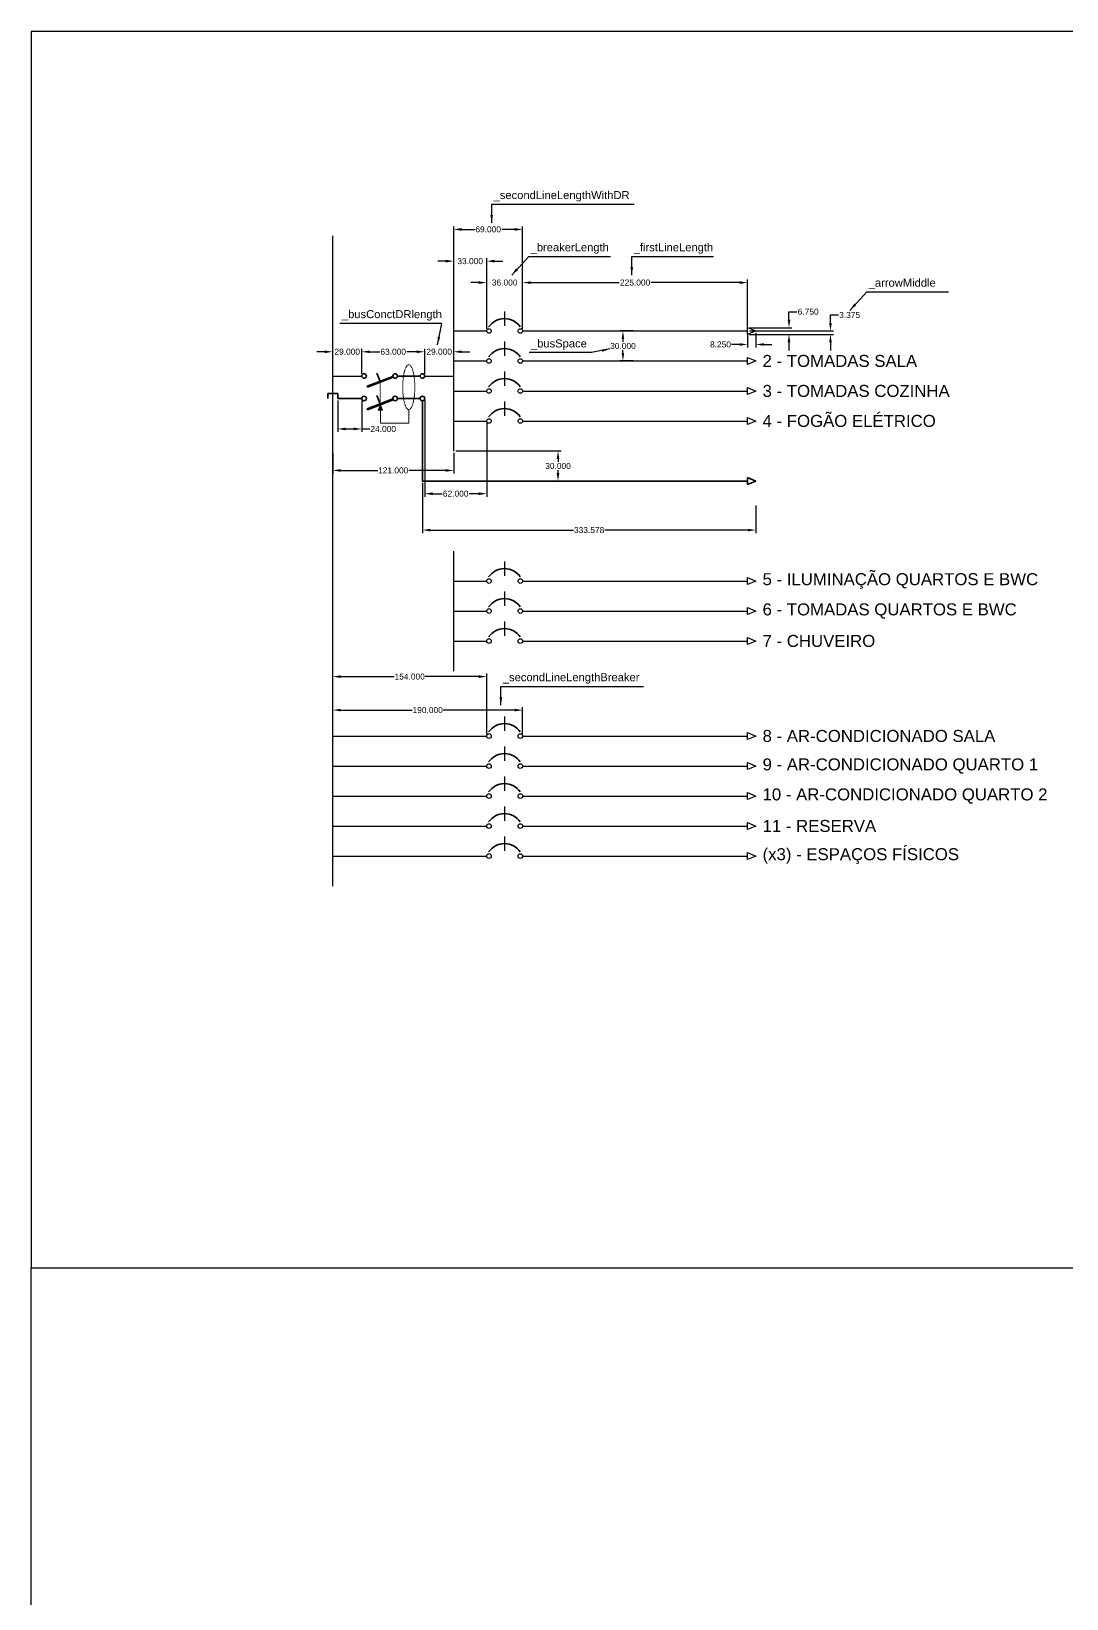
# Model space of a CAD drawing. Header units: inches. Extents: x -1148 to 1199, y -4107 to 2691.
# Drawn here: x -806 to 230, y -1329 to 238 of the extents above; entities that cross this region are included whole.
import ezdxf

# ---------------------------------------------------------------- set-up
doc = ezdxf.new("R2010")
doc.units = ezdxf.units.IN
doc.header["$MEASUREMENT"] = 0
doc.linetypes.add('SOM', pattern=[0.17, 0.07, -0.1])
doc.layers.add('cotas', color=12, linetype='Continuous')
doc.layers.add('VO-Componente', color=7, linetype='Continuous', lineweight=35)
doc.layers.add('VO-Fiação', color=7, linetype='Continuous', lineweight=35)
doc.styles.get("Standard").update_dxf_attribs({"font": 'arial.ttf'})
doc.dimstyles.new('50', dxfattribs={"dimtxt": 6, "dimasz": 8, "dimexe": 3, "dimexo": 2, "dimgap": 1, "dimtad": 0, "dimtih": 1, "dimtoh": 1, "dimdec": 3, "dimzin": 0, "dimdsep": 46, "dimtxsty": 'Standard', "dimcen": 0.09, "dimadec": 0, "dimazin": 0, "dimtfac": 1, "dimtdec": 3, "dimtofl": 0, "dimtmove": 0, "dimatfit": 3, "dimfxl": 1, "dimtolj": 1, "dimtzin": 0, "dimarcsym": 0})

# ---------------------------------------------------------------- blocks, each defined once
blk = doc.blocks.new('*D1')
at = {"layer": 'cotas', "color": 0, "lineweight": -2, "transparency": 16777216}
for p, q in [((-314.5, -59.6), (-314.5, -10.2)), ((-306.5, -13.2), (-217.8, -13.2)), ((-97.5, -13.2), (-186.2, -13.2)), ((-89.5, -59.6), (-89.5, -10.2))]:
    blk.add_line(p, q, dxfattribs=at)
at = {"layer": 'cotas', "color": 0, "transparency": 16777216}
for points in [[(-306.5, -11.9), (-306.5, -14.6), (-314.5, -13.2)], [(-97.5, -11.9), (-97.5, -14.6), (-89.5, -13.2)]]:
    blk.add_solid(points, dxfattribs=at)
at = {"layer": 'Defpoints', "color": 0, "transparency": 16777216}
for p in [(-89.5, -13.2), (-314.5, -61.6), (-89.5, -61.6)]:
    blk.add_point(p, dxfattribs=at)
at = {"layer": 'cotas', "color": 0, "transparency": 16777216, "insert": (-202, -13.2), "char_height": 6, "attachment_point": 5}
blk.add_mtext('\\A1;225.000', dxfattribs=at)
blk = doc.blocks.new('*D2')
at = {"layer": 'cotas', "color": 0, "lineweight": -2, "transparency": 16777216}
for p, q in [((-358.5, -13.2), (-366.5, -13.2)), ((-350.5, -59.6), (-350.5, -10.2)), ((-314.5, -59.6), (-314.5, -10.2)), ((-306.5, -13.2), (-298.5, -13.2))]:
    blk.add_line(p, q, dxfattribs=at)
at = {"layer": 'cotas', "color": 0, "transparency": 16777216}
for points in [[(-358.5, -11.9), (-358.5, -14.6), (-350.5, -13.2)], [(-306.5, -11.9), (-306.5, -14.6), (-314.5, -13.2)]]:
    blk.add_solid(points, dxfattribs=at)
at = {"layer": 'Defpoints', "color": 0, "transparency": 16777216}
for p in [(-350.5, -13.2), (-350.5, -61.6), (-314.5, -61.6)]:
    blk.add_point(p, dxfattribs=at)
at = {"layer": 'cotas', "color": 0, "transparency": 16777216, "insert": (-332.5, -13.2), "char_height": 6, "attachment_point": 5}
blk.add_mtext('\\A1;36.000', dxfattribs=at)
blk = doc.blocks.new('*D3')
at = {"layer": 'cotas', "color": 0, "lineweight": -2, "transparency": 16777216}
for p, q in [((-391.5, 8.2), (-399.5, 8.2)), ((-383.5, -59.6), (-383.5, 11.2)), ((-350.5, -59.6), (-350.5, 11.2)), ((-342.5, 8.2), (-334.5, 8.2))]:
    blk.add_line(p, q, dxfattribs=at)
at = {"layer": 'cotas', "color": 0, "transparency": 16777216}
for points in [[(-391.5, 9.6), (-391.5, 6.9), (-383.5, 8.2)], [(-342.5, 9.6), (-342.5, 6.9), (-350.5, 8.2)]]:
    blk.add_solid(points, dxfattribs=at)
at = {"layer": 'Defpoints', "color": 0, "transparency": 16777216}
for p in [(-383.5, 8.2), (-383.5, -61.6), (-350.5, -61.6)]:
    blk.add_point(p, dxfattribs=at)
at = {"layer": 'cotas', "color": 0, "transparency": 16777216, "insert": (-367, 8.2), "char_height": 6, "attachment_point": 5}
blk.add_mtext('\\A1;33.000', dxfattribs=at)
blk = doc.blocks.new('*D4')
at = {"layer": 'cotas', "color": 0, "lineweight": -2, "transparency": 16777216}
for p, q in [((-97.5, -75.1), (-105.5, -75.1)), ((-89.5, -63.6), (-89.5, -78.1)), ((-81.2, -63.6), (-81.2, -78.1)), ((-73.2, -75.1), (-65.2, -75.1))]:
    blk.add_line(p, q, dxfattribs=at)
at = {"layer": 'cotas', "color": 0, "transparency": 16777216}
for points in [[(-97.5, -73.8), (-97.5, -76.4), (-89.5, -75.1)], [(-73.2, -73.8), (-73.2, -76.4), (-81.2, -75.1)]]:
    blk.add_solid(points, dxfattribs=at)
at = {"layer": 'Defpoints', "color": 0, "transparency": 16777216}
for p in [(-89.5, -61.6), (-81.2, -61.6), (-89.5, -75.1)]:
    blk.add_point(p, dxfattribs=at)
at = {"layer": 'cotas', "color": 0, "transparency": 16777216, "insert": (-116.6, -75.1), "char_height": 6, "attachment_point": 5}
blk.add_mtext('\\A1;8.250', dxfattribs=at)
blk = doc.blocks.new('*D5')
at = {"layer": 'cotas', "color": 0, "lineweight": -2, "transparency": 16777216}
for p, q in [((-48.1, -50.3), (-48.1, -42.3)), ((-48.1, -42.3), (-40.1, -42.3)), ((-87.5, -58.3), (-45.1, -58.3)), ((-87.5, -65), (-45.1, -65)), ((-48.1, -73), (-48.1, -81))]:
    blk.add_line(p, q, dxfattribs=at)
at = {"layer": 'cotas', "color": 0, "transparency": 16777216}
for points in [[(-49.4, -50.3), (-46.7, -50.3), (-48.1, -58.3)], [(-49.4, -73), (-46.7, -73), (-48.1, -65)]]:
    blk.add_solid(points, dxfattribs=at)
at = {"layer": 'Defpoints', "color": 0, "transparency": 16777216}
for p in [(-89.5, -58.3), (-48.1, -58.3), (-89.5, -65)]:
    blk.add_point(p, dxfattribs=at)
at = {"layer": 'cotas', "color": 0, "transparency": 16777216, "insert": (-28.9, -42.3), "char_height": 6, "attachment_point": 5}
blk.add_mtext('\\A1;6.750', dxfattribs=at)
blk = doc.blocks.new('*D6')
at = {"layer": 'cotas', "color": 0, "lineweight": -2, "transparency": 16777216}
for p, q in [((-6.6, -53.6), (-6.6, -45.6)), ((-6.6, -45.6), (1.4, -45.6)), ((-87.5, -61.6), (-3.6, -61.6)), ((-87.5, -65), (-3.6, -65)), ((-6.6, -73), (-6.6, -81))]:
    blk.add_line(p, q, dxfattribs=at)
at = {"layer": 'cotas', "color": 0, "transparency": 16777216}
for points in [[(-7.9, -53.6), (-5.3, -53.6), (-6.6, -61.6)], [(-7.9, -73), (-5.3, -73), (-6.6, -65)]]:
    blk.add_solid(points, dxfattribs=at)
at = {"layer": 'Defpoints', "color": 0, "transparency": 16777216}
for p in [(-89.5, -61.6), (-6.6, -61.6), (-89.5, -65)]:
    blk.add_point(p, dxfattribs=at)
at = {"layer": 'cotas', "color": 0, "transparency": 16777216, "insert": (12.6, -45.6), "char_height": 6, "attachment_point": 5}
blk.add_mtext('\\A1;3.375', dxfattribs=at)
blk = doc.blocks.new('DR')
at = {"layer": 'VO-Componente', "linetype": 'Continuous', "lineweight": 9}
blk.add_hatch(color=256, dxfattribs=at).paths.add_polyline_path([(-39.9, -34), (-42, -28.7), (-44.1, -34)])
at = {"layer": 'VO-Componente', "linetype": 'Continuous'}
for p, q in [((-42.3, -5.4), (-45.6, 3)), ((-24.8, 0), (-2.3, 0)), ((-29.5, -0.4), (-55.2, -10.3)), ((-55.2, -10.3), (-54.8, -11.2)), ((-29.3, -0.9), (-55, -10.7)), ((-29.2, -1.3), (-54.8, -11.2)), ((-29.5, -22.9), (-55.2, -32.8)), ((-29.3, -23.4), (-55, -33.2)), ((-29.2, -23.8), (-54.8, -33.7)), ((-42.3, -27.9), (-45.6, -19.5)), ((-24.8, -22.5), (-2.3, -22.5)), ((-55.2, -32.8), (-54.8, -33.7))]:
    blk.add_line(p, q, dxfattribs=at)
at = {"layer": 'VO-Componente', "linetype": 'SOM', "lineweight": 13}
blk.add_line((-42.3, -27.9), (-42.3, -6.4), dxfattribs=at)
at = {"layer": 'VO-Componente', "linetype": 'Continuous', "lineweight": 9}
for p, q in [((-44.1, -34), (-42, -28.7)), ((-39.9, -34), (-42, -28.7)), ((-39.9, -34), (-44.1, -34)), ((-42, -34), (-42, -47.2)), ((-13.6, -33.8), (-13.6, -47.2)), ((-13.6, -47.2), (-42, -47.2))]:
    blk.add_line(p, q, dxfattribs=at)
at = {"layer": 'VO-Componente', "linetype": 'Continuous'}
for centre in [(-58.3, 0), (-27.2, 0), (0, 0), (-58.3, -22.5), (-27.2, -22.5), (0, -22.5)]:
    blk.add_circle(centre, 2.33, dxfattribs=at)
at = {"layer": 'VO-Componente', "linetype": 'SOM', "lineweight": 13}
blk.add_ellipse((-13.6, -11.2), major_axis=(0, 22.5), ratio=0.268852, dxfattribs=at)
blk = doc.blocks.new('*D10')
at = {"layer": 'cotas', "color": 0, "lineweight": -2, "transparency": 16777216}
for p, q in [((-420.5, -82.4), (-428.5, -82.4)), ((-412.5, -104.6), (-412.5, -79.4)), ((-383.5, -104.6), (-383.5, -79.4)), ((-375.5, -82.4), (-367.5, -82.4))]:
    blk.add_line(p, q, dxfattribs=at)
at = {"layer": 'cotas', "color": 0, "transparency": 16777216}
for points in [[(-420.5, -81.1), (-420.5, -83.7), (-412.5, -82.4)], [(-375.5, -81.1), (-375.5, -83.7), (-383.5, -82.4)]]:
    blk.add_solid(points, dxfattribs=at)
at = {"layer": 'Defpoints', "color": 0, "transparency": 16777216}
for p in [(-383.5, -82.4), (-412.5, -106.6), (-383.5, -106.6)]:
    blk.add_point(p, dxfattribs=at)
at = {"layer": 'cotas', "color": 0, "transparency": 16777216, "insert": (-398, -82.4), "char_height": 6, "attachment_point": 5}
blk.add_mtext('\\A1;29.000', dxfattribs=at)
blk = doc.blocks.new('*D11')
at = {"layer": 'cotas', "color": 0, "lineweight": -2, "transparency": 16777216}
for p, q in [((-512.5, -82.4), (-520.5, -82.4)), ((-504.5, -104.6), (-504.5, -79.4)), ((-475.5, -104.6), (-475.5, -79.4)), ((-467.5, -82.4), (-459.5, -82.4))]:
    blk.add_line(p, q, dxfattribs=at)
at = {"layer": 'cotas', "color": 0, "transparency": 16777216}
for points in [[(-512.5, -81.1), (-512.5, -83.7), (-504.5, -82.4)], [(-467.5, -81.1), (-467.5, -83.7), (-475.5, -82.4)]]:
    blk.add_solid(points, dxfattribs=at)
at = {"layer": 'Defpoints', "color": 0, "transparency": 16777216}
for p in [(-475.5, -82.4), (-504.5, -106.6), (-475.5, -106.6)]:
    blk.add_point(p, dxfattribs=at)
at = {"layer": 'cotas', "color": 0, "transparency": 16777216, "insert": (-490, -82.4), "char_height": 6, "attachment_point": 5}
blk.add_mtext('\\A1;29.000', dxfattribs=at)
blk = doc.blocks.new('*D12')
at = {"layer": 'cotas', "color": 0, "lineweight": -2, "transparency": 16777216}
for p, q in [((-475.5, -104.6), (-475.5, -79.4)), ((-467.5, -82.4), (-457.5, -82.4)), ((-420.5, -82.4), (-430.5, -82.4)), ((-412.5, -104.6), (-412.5, -79.4))]:
    blk.add_line(p, q, dxfattribs=at)
at = {"layer": 'cotas', "color": 0, "transparency": 16777216}
for points in [[(-467.5, -81.1), (-467.5, -83.7), (-475.5, -82.4)], [(-420.5, -81.1), (-420.5, -83.7), (-412.5, -82.4)]]:
    blk.add_solid(points, dxfattribs=at)
at = {"layer": 'Defpoints', "color": 0, "transparency": 16777216}
for p in [(-412.5, -82.4), (-475.5, -106.6), (-412.5, -106.6)]:
    blk.add_point(p, dxfattribs=at)
at = {"layer": 'cotas', "color": 0, "transparency": 16777216, "insert": (-444, -82.4), "char_height": 6, "attachment_point": 5}
blk.add_mtext('\\A1;63.000', dxfattribs=at)
blk = doc.blocks.new('*D13')
at = {"layer": 'cotas', "color": 0, "lineweight": -2, "transparency": 16777216}
for p, q in [((-504.5, -183.6), (-504.5, -204.1)), ((-383.5, -183.6), (-383.5, -204.1)), ((-496.5, -201.1), (-459.5, -201.1)), ((-391.5, -201.1), (-428.5, -201.1))]:
    blk.add_line(p, q, dxfattribs=at)
at = {"layer": 'cotas', "color": 0, "transparency": 16777216}
for points in [[(-496.5, -199.7), (-496.5, -202.4), (-504.5, -201.1)], [(-391.5, -199.7), (-391.5, -202.4), (-383.5, -201.1)]]:
    blk.add_solid(points, dxfattribs=at)
at = {"layer": 'Defpoints', "color": 0, "transparency": 16777216}
for p in [(-504.5, -181.6), (-383.5, -181.6), (-504.5, -201.1)]:
    blk.add_point(p, dxfattribs=at)
at = {"layer": 'cotas', "color": 0, "transparency": 16777216, "insert": (-444, -201.1), "char_height": 6, "attachment_point": 5}
blk.add_mtext('\\A1;121.000', dxfattribs=at)
blk = doc.blocks.new('*D14')
at = {"layer": 'cotas', "color": 0, "lineweight": -2, "transparency": 16777216}
for p, q in [((-204, -61.6), (-217.2, -61.6)), ((-214.2, -69.6), (-214.2, -72.6)), ((-204, -91.6), (-217.2, -91.6)), ((-214.2, -83.6), (-214.2, -80.7))]:
    blk.add_line(p, q, dxfattribs=at)
at = {"layer": 'cotas', "color": 0, "transparency": 16777216}
for points in [[(-215.5, -69.6), (-212.9, -69.6), (-214.2, -61.6)], [(-215.5, -83.6), (-212.9, -83.6), (-214.2, -91.6)]]:
    blk.add_solid(points, dxfattribs=at)
at = {"layer": 'Defpoints', "color": 0, "transparency": 16777216}
for p in [(-202, -61.6), (-214.2, -91.6), (-202, -91.6)]:
    blk.add_point(p, dxfattribs=at)
at = {"layer": 'cotas', "color": 0, "transparency": 16777216, "insert": (-214.2, -76.6), "char_height": 6, "attachment_point": 5}
blk.add_mtext('\\A1;30.000', dxfattribs=at)
blk = doc.blocks.new('*D15')
at = {"layer": 'cotas', "color": 0, "lineweight": -2, "transparency": 16777216}
for p, q in [((-504.5, -464.6), (-504.5, -437.7)), ((-314.5, -464.6), (-314.5, -437.7)), ((-496.5, -440.7), (-425, -440.7)), ((-322.5, -440.7), (-394, -440.7))]:
    blk.add_line(p, q, dxfattribs=at)
at = {"layer": 'cotas', "color": 0, "transparency": 16777216}
for points in [[(-496.5, -439.4), (-496.5, -442), (-504.5, -440.7)], [(-322.5, -439.4), (-322.5, -442), (-314.5, -440.7)]]:
    blk.add_solid(points, dxfattribs=at)
at = {"layer": 'Defpoints', "color": 0, "transparency": 16777216}
for p in [(-504.5, -440.7), (-504.5, -466.6), (-314.5, -466.6)]:
    blk.add_point(p, dxfattribs=at)
at = {"layer": 'cotas', "color": 0, "transparency": 16777216, "insert": (-409.5, -440.7), "char_height": 6, "attachment_point": 5}
blk.add_mtext('\\A1;190.000', dxfattribs=at)
blk = doc.blocks.new('*D16')
at = {"layer": 'cotas', "color": 0, "lineweight": -2, "transparency": 16777216}
for p, q in [((-383.5, -27.9), (-383.5, 43)), ((-375.5, 40), (-362.5, 40)), ((-322.5, 40), (-335.5, 40)), ((-314.5, -27.9), (-314.5, 43))]:
    blk.add_line(p, q, dxfattribs=at)
at = {"layer": 'cotas', "color": 0, "transparency": 16777216}
for points in [[(-375.5, 41.3), (-375.5, 38.6), (-383.5, 40)], [(-322.5, 41.3), (-322.5, 38.6), (-314.5, 40)]]:
    blk.add_solid(points, dxfattribs=at)
at = {"layer": 'Defpoints', "color": 0, "transparency": 16777216}
for p in [(-383.5, 40), (-383.5, -29.9), (-314.5, -29.9)]:
    blk.add_point(p, dxfattribs=at)
at = {"layer": 'cotas', "color": 0, "transparency": 16777216, "insert": (-349, 40), "char_height": 6, "attachment_point": 5}
blk.add_mtext('\\A1;69.000', dxfattribs=at)
blk = doc.blocks.new('*D17')
at = {"layer": 'cotas', "color": 0, "lineweight": -2, "transparency": 16777216}
for p, q in [((-504.5, -464.6), (-504.5, -404.2)), ((-496.5, -407.2), (-443, -407.2)), ((-358.5, -407.2), (-412, -407.2)), ((-350.5, -464.6), (-350.5, -404.2))]:
    blk.add_line(p, q, dxfattribs=at)
at = {"layer": 'cotas', "color": 0, "transparency": 16777216}
for points in [[(-496.5, -405.9), (-496.5, -408.6), (-504.5, -407.2)], [(-358.5, -405.9), (-358.5, -408.6), (-350.5, -407.2)]]:
    blk.add_solid(points, dxfattribs=at)
at = {"layer": 'Defpoints', "color": 0, "transparency": 16777216}
for p in [(-504.5, -407.2), (-504.5, -466.6), (-350.5, -466.6)]:
    blk.add_point(p, dxfattribs=at)
at = {"layer": 'cotas', "color": 0, "transparency": 16777216, "insert": (-427.5, -407.2), "char_height": 6, "attachment_point": 5}
blk.add_mtext('\\A1;154.000', dxfattribs=at)
blk = doc.blocks.new('*D18')
at = {"layer": 'cotas', "color": 0, "lineweight": -2, "transparency": 16777216}
for p, q in [((-412.5, -131.1), (-412.5, -227.3)), ((-350.5, -153.6), (-350.5, -227.3)), ((-404.5, -224.3), (-395, -224.3)), ((-358.5, -224.3), (-368, -224.3))]:
    blk.add_line(p, q, dxfattribs=at)
at = {"layer": 'cotas', "color": 0, "transparency": 16777216}
for points in [[(-404.5, -223), (-404.5, -225.7), (-412.5, -224.3)], [(-358.5, -223), (-358.5, -225.7), (-350.5, -224.3)]]:
    blk.add_solid(points, dxfattribs=at)
at = {"layer": 'Defpoints', "color": 0, "transparency": 16777216}
for p in [(-412.5, -129.1), (-350.5, -151.6), (-412.5, -224.3)]:
    blk.add_point(p, dxfattribs=at)
at = {"layer": 'cotas', "color": 0, "transparency": 16777216, "insert": (-381.5, -224.3), "char_height": 6, "attachment_point": 5}
blk.add_mtext('\\A1;62.000', dxfattribs=at)
blk = doc.blocks.new('*D19')
at = {"layer": 'cotas', "color": 0, "lineweight": -2, "transparency": 16777216}
for p, q in [((-381.5, -181.6), (-276.1, -181.6)), ((-279.1, -189.6), (-279.1, -192.6)), ((-279.1, -203.6), (-279.1, -200.7)), ((-306.7, -211.6), (-276.1, -211.6))]:
    blk.add_line(p, q, dxfattribs=at)
at = {"layer": 'cotas', "color": 0, "transparency": 16777216}
for points in [[(-280.5, -189.6), (-277.8, -189.6), (-279.1, -181.6)], [(-280.5, -203.6), (-277.8, -203.6), (-279.1, -211.6)]]:
    blk.add_solid(points, dxfattribs=at)
at = {"layer": 'Defpoints', "color": 0, "transparency": 16777216}
for p in [(-383.5, -181.6), (-308.7, -211.6), (-279.1, -211.6)]:
    blk.add_point(p, dxfattribs=at)
at = {"layer": 'cotas', "color": 0, "transparency": 16777216, "insert": (-279.1, -196.6), "char_height": 6, "attachment_point": 5}
blk.add_mtext('\\A1;30.000', dxfattribs=at)
blk = doc.blocks.new('*D20')
at = {"layer": 'cotas', "color": 0, "lineweight": -2, "transparency": 16777216}
for p, q in [((-414.8, -213.6), (-414.8, -263.7)), ((-81.2, -236.1), (-81.2, -263.7)), ((-406.8, -260.7), (-263.8, -260.7)), ((-89.2, -260.7), (-232.2, -260.7))]:
    blk.add_line(p, q, dxfattribs=at)
at = {"layer": 'cotas', "color": 0, "transparency": 16777216}
for points in [[(-406.8, -259.4), (-406.8, -262), (-414.8, -260.7)], [(-89.2, -259.4), (-89.2, -262), (-81.2, -260.7)]]:
    blk.add_solid(points, dxfattribs=at)
at = {"layer": 'Defpoints', "color": 0, "transparency": 16777216}
for p in [(-414.8, -211.6), (-81.2, -234.1), (-414.8, -260.7)]:
    blk.add_point(p, dxfattribs=at)
at = {"layer": 'cotas', "color": 0, "transparency": 16777216, "insert": (-248, -260.7), "char_height": 6, "attachment_point": 5}
blk.add_mtext('\\A1;333.578', dxfattribs=at)
blk = doc.blocks.new('*D21')
at = {"layer": 'cotas', "color": 0, "lineweight": -2, "transparency": 16777216}
for p, q in [((-499.5, -131.1), (-499.5, -162.6)), ((-475.5, -131.1), (-475.5, -162.6)), ((-491.5, -159.6), (-483.5, -159.6)), ((-475.5, -159.6), (-467.5, -159.6))]:
    blk.add_line(p, q, dxfattribs=at)
at = {"layer": 'cotas', "color": 0, "transparency": 16777216}
for points in [[(-491.5, -158.2), (-491.5, -160.9), (-499.5, -159.6)], [(-483.5, -158.2), (-483.5, -160.9), (-475.5, -159.6)]]:
    blk.add_solid(points, dxfattribs=at)
at = {"layer": 'Defpoints', "color": 0, "transparency": 16777216}
for p in [(-499.5, -129.1), (-475.5, -129.1), (-475.5, -159.6)]:
    blk.add_point(p, dxfattribs=at)
at = {"layer": 'cotas', "color": 0, "transparency": 16777216, "insert": (-454, -159.6), "char_height": 6, "attachment_point": 5}
blk.add_mtext('\\A1;24.000', dxfattribs=at)

msp = doc.modelspace()

# ---------------------------------------------------------------- linework, layer by layer
for p, q in [((-504.5, -616.625), (-504.5, 33.375)), ((-383.5, -181.625), (-383.5, -31.625)), ((-332.7631, -42.1244), (-332.7631, -56.3744)), ((-383.5, -61.625), (-350.5, -61.625)), ((-314.5, -61.625), (-89.5, -61.625)), ((-332.7631, -72.1244), (-332.7631, -86.3744)), ((-383.5, -91.625), (-350.5, -91.625)), ((-314.5, -91.625), (-89.5, -91.625)), ((-504.5, -106.625), (-475.5, -106.625)), ((-412.5, -106.625), (-383.5, -106.625)), ((-332.7631, -102.1244), (-332.7631, -116.3744)), ((-383.5, -121.625), (-350.5, -121.625)), ((-314.5, -121.625), (-89.5, -121.625)), ((-332.7631, -132.1244), (-332.7631, -146.3744)), ((-383.5, -151.625), (-350.5, -151.625)), ((-314.5, -151.625), (-89.5, -151.625)), ((-383.5, -401.625), (-383.5, -281.625)), ((-332.7631, -292.1244), (-332.7631, -306.3744)), ((-383.5, -311.625), (-350.5, -311.625)), ((-314.5, -311.625), (-89.5, -311.625)), ((-332.7631, -322.1244), (-332.7631, -336.3744)), ((-383.5, -341.625), (-350.5, -341.625)), ((-314.5, -341.625), (-89.5, -341.625)), ((-332.7631, -352.1244), (-332.7631, -366.3744)), ((-383.5, -371.625), (-350.5, -371.625)), ((-314.5, -371.625), (-89.5, -371.625)), ((-332.7631, -447.1244), (-332.7631, -461.3744)), ((-504.5, -466.625), (-350.5, -466.625)), ((-314.5, -466.625), (-89.5, -466.625)), ((-332.7631, -477.1244), (-332.7631, -491.3744)), ((-504.5, -496.625), (-350.5, -496.625)), ((-314.5, -496.625), (-89.5, -496.625)), ((-332.7631, -507.1244), (-332.7631, -521.3744)), ((-504.5, -526.625), (-350.5, -526.625)), ((-314.5, -526.625), (-89.5, -526.625)), ((-332.7631, -537.1244), (-332.7631, -551.3744)), ((-504.5, -556.625), (-350.5, -556.625)), ((-314.5, -556.625), (-89.5, -556.625)), ((-332.7631, -567.1244), (-332.7631, -581.3744)), ((-504.5, -586.625), (-350.5, -586.625)), ((-314.5, -586.625), (-89.5, -586.625))]:
    msp.add_line(p, q)
for points in [[(-806, -998.5), (1199, -998.5), (1199, 238), (-806, 238)], [(-89.5, -61.625), (-89.5, -58.25), (-81.25, -61.625), (-89.5, -65)], [(-89.5, -91.625), (-89.5, -88.25), (-81.25, -91.625), (-89.5, -95)], [(-89.5, -121.625), (-89.5, -118.25), (-81.25, -121.625), (-89.5, -125)], [(-89.5, -151.625), (-89.5, -148.25), (-81.25, -151.625), (-89.5, -155)], [(-89.5, -311.625), (-89.5, -308.25), (-81.25, -311.625), (-89.5, -315)], [(-89.5, -341.625), (-89.5, -338.25), (-81.25, -341.625), (-89.5, -345)], [(-89.5, -371.625), (-89.5, -368.25), (-81.25, -371.625), (-89.5, -375)], [(-89.5, -466.625), (-89.5, -463.25), (-81.25, -466.625), (-89.5, -470)], [(-89.5, -496.625), (-89.5, -493.25), (-81.25, -496.625), (-89.5, -500)], [(-89.5, -526.625), (-89.5, -523.25), (-81.25, -526.625), (-89.5, -530)], [(-89.5, -556.625), (-89.5, -553.25), (-81.25, -556.625), (-89.5, -560)], [(-89.5, -586.625), (-89.5, -583.25), (-81.25, -586.625), (-89.5, -590)], [(-806, -998.5), (1199, -998.5), (1199, -4107), (-806, -4107)]]:
    msp.add_lwpolyline(points, close=True)
at = {"layer": 'VO-Componente', "linetype": 'Continuous', "lineweight": 25}
for centre in [(-348.1723, -61.625), (-316.8442, -61.625), (-348.1723, -91.625), (-316.8442, -91.625), (-348.1723, -121.625), (-316.8442, -121.625), (-348.1723, -151.625), (-316.8442, -151.625), (-348.1723, -311.625), (-316.8442, -311.625), (-348.1723, -341.625), (-316.8442, -341.625), (-348.1723, -371.625), (-316.8442, -371.625), (-348.1723, -466.625), (-316.8442, -466.625), (-348.1723, -496.625), (-316.8442, -496.625), (-348.1723, -526.625), (-316.8442, -526.625), (-348.1723, -556.625), (-316.8442, -556.625), (-348.1723, -586.625), (-316.8442, -586.625)]:
    msp.add_circle(centre, 2.3277, dxfattribs=at)
at = {"layer": 'VO-Componente', "linetype": 'Continuous'}
for centre in [(-332.6852, -68.5728), (-332.6852, -98.5728), (-332.6852, -128.5728), (-332.6852, -158.5728), (-332.6852, -318.5728), (-332.6852, -348.5728), (-332.6852, -378.5728), (-332.6852, -473.5728), (-332.6852, -503.5728), (-332.6852, -533.5728), (-332.6852, -563.5728), (-332.6852, -593.5728)]:
    msp.add_arc(centre, 19.3236, 35.1934577, 145.2689177, dxfattribs=at)
at = {"layer": 'VO-Fiação', "color": 4, "linetype": 'Continuous'}
for p, q in [((-499.5, -129.125), (-475.5, -129.125)), ((-414.8277, -131.4527), (-414.8277, -211.625)), ((-414.8277, -211.625), (-89.5, -211.625)), ((-89.5, -211.625), (-89.5, -208.25)), ((-89.5, -208.25), (-81.25, -211.625)), ((-81.25, -211.625), (-89.5, -215)), ((-89.5, -215), (-89.5, -211.625))]:
    msp.add_line(p, q, dxfattribs=at)
msp.add_lwpolyline([(-499.5, -129.125), (-499.5, -124.125), (-509.5, -124.125), (-509.5, -129.125)], dxfattribs=at)

# ---------------------------------------------------------------- block references
msp.add_blockref('DR', (-414.8277, -106.625))

# ---------------------------------------------------------------- texts
at = {"attachment_point": 4}
for s, insert, char_height in [('_secondLineLengthWithDR', (-343.5763, 73.0796), 8), ('_breakerLength', (-306.5509, 20.8825), 8), ('_firstLineLength', (-203.4088, 20.8825), 8), ('_arrowMiddle', (31.6362, -14.4662), 8), ('_busConctDRlength', (-495.3039, -45.9994), 8), ('_busSpace', (-306.2129, -75.2599), 8), ('2 - TOMADAS SALA', (-74.5, -91.625), 12), ('3 - TOMADAS COZINHA', (-74.5, -121.625), 12), ('4 - FOGÃO ELÉTRICO', (-74.5, -151.625), 12), ('5 - ILUMINAÇÃO QUARTOS E BWC', (-74.5, -311.625), 12), ('6 - TOMADAS QUARTOS E BWC', (-74.5, -341.625), 12), ('7 - CHUVEIRO', (-74.5, -371.625), 12), ('_secondLineLengthBreaker', (-334.3454, -409.0228), 8), ('8 - AR-CONDICIONADO SALA', (-74.5, -466.625), 12), ('9 - AR-CONDICIONADO QUARTO 1', (-74.5, -496.625), 12), ('10 - AR-CONDICIONADO QUARTO 2', (-74.5, -526.625), 12), ('11 - RESERVA', (-74.5, -556.625), 12), ('(x3) - ESPAÇOS FÍSICOS', (-74.5, -586.625), 12)]:
    msp.add_mtext(s, dxfattribs=dict(at, insert=insert, char_height=char_height))

# ---------------------------------------------------------------- dimensions: what is measured, and where the dimension line sits
at = {"layer": 'cotas'}
for base, p1, p2, picture, middle in [((-383.5, 39.9575), (-314.5, -29.9103), (-383.5, -29.9103), '*D16', (-349, 39.9575)), ((-383.5, 8.2428), (-350.5, -61.625), (-383.5, -61.625), '*D3', (-367, 8.2428)), ((-350.5, -13.238), (-314.5, -61.625), (-350.5, -61.625), '*D2', (-332.5, -13.238))]:
    dim = msp.add_linear_dim(base=base, p1=p1, p2=p2, dimstyle='50', override={"dimtmove": 1}, dxfattribs=at)
    dim.commit()
    dim.dimension.update_dxf_attribs({"geometry": picture, "text_midpoint": middle})
for base, p1, p2, picture, middle in [((-89.5, -13.238), (-314.5, -61.625), (-89.5, -61.625), '*D1', (-202, -13.238)), ((-89.5, -75.1048), (-81.25, -61.625), (-89.5, -61.625), '*D4', (-116.6173, -75.1048)), ((-475.5, -82.4145), (-504.5, -106.625), (-475.5, -106.625), '*D11', (-490, -82.4145)), ((-412.5, -82.4145), (-475.5, -106.625), (-412.5, -106.625), '*D12', (-444, -82.4145)), ((-383.5, -82.4145), (-412.5, -106.625), (-383.5, -106.625), '*D10', (-398, -82.4145)), ((-475.5, -159.5746), (-499.5, -129.125), (-475.5, -129.125), '*D21', (-454.0048, -159.5746)), ((-412.5, -224.3291), (-350.5, -151.625), (-412.5, -129.125), '*D18', (-381.5, -224.3291)), ((-504.5, -201.052), (-383.5, -181.625), (-504.5, -181.625), '*D13', (-444, -201.052)), ((-414.8277, -260.6868), (-81.25, -234.125), (-414.8277, -211.625), '*D20', (-248.0388, -260.6868)), ((-504.5, -407.2374), (-350.5, -466.625), (-504.5, -466.625), '*D17', (-427.5, -407.2374)), ((-504.5, -440.6956), (-314.5, -466.625), (-504.5, -466.625), '*D15', (-409.5, -440.6956))]:
    dim = msp.add_linear_dim(base=base, p1=p1, p2=p2, dimstyle='50', dxfattribs=at)
    dim.commit()
    dim.dimension.update_dxf_attribs({"geometry": picture, "text_midpoint": middle})
for base, p1, p2, picture, middle in [((-48.0709, -58.25), (-89.5, -65), (-89.5, -58.25), '*D5', (-28.9413, -42.25)), ((-6.5868, -61.625), (-89.5, -65), (-89.5, -61.625), '*D6', (12.5572, -45.625)), ((-214.1989, -91.625), (-202, -61.625), (-202, -91.625), '*D14', (-214.1989, -76.625)), ((-279.149, -211.625), (-383.5, -181.625), (-308.6945, -211.625), '*D19', (-279.149, -196.625))]:
    dim = msp.add_linear_dim(base=base, p1=p1, p2=p2, angle=90, dimstyle='50', dxfattribs=at)
    dim.commit()
    dim.dimension.update_dxf_attribs({"geometry": picture, "text_midpoint": middle})

# ---------------------------------------------------------------- leaders
for points in [[(-345.5058, 46.4346), (-345.5058, 65.0723), (-202.8105, 65.0723)], [(-325.4571, -5.7626), (-308.4805, 12.8752), (-226.7062, 12.8752)], [(-205.3384, -5.7626), (-205.3384, 12.8752), (-123.5641, 12.8752)], [(12.73, -41.1113), (29.7066, -22.4735), (111.4809, -22.4735)], [(-399.816, -75.4632), (-395.1995, -54.0067), (-497.2272, -54.0067)], [(-227.3816, -79.584), (-245.5078, -83.2672), (-308.1425, -83.2672)], [(-336.275, -435.6678), (-336.275, -417.0301), (-193.5796, -417.0301)]]:
    msp.add_leader(points, dimstyle='50', override={"dimgap": 1, "dimtad": 0})

doc.saveas('drawing.dxf')
